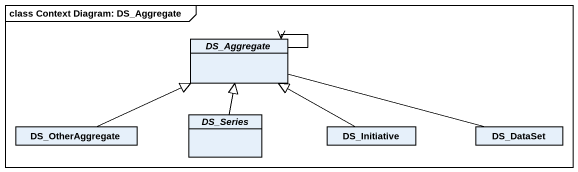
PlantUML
@startuml
mainframe class Context Diagram: DS_Aggregate
hide circle
hide empty members
abstract class DS_Aggregate
class DS_OtherAggregate
abstract class DS_Series
class DS_Initiative
class DS_DataSet
DS_Aggregate --> DS_Aggregate
DS_OtherAggregate -right-|> DS_Aggregate
DS_Series -up-|> DS_Aggregate
DS_Initiative -left-|> DS_Aggregate
DS_DataSet -left- DS_Aggregate
@enduml
